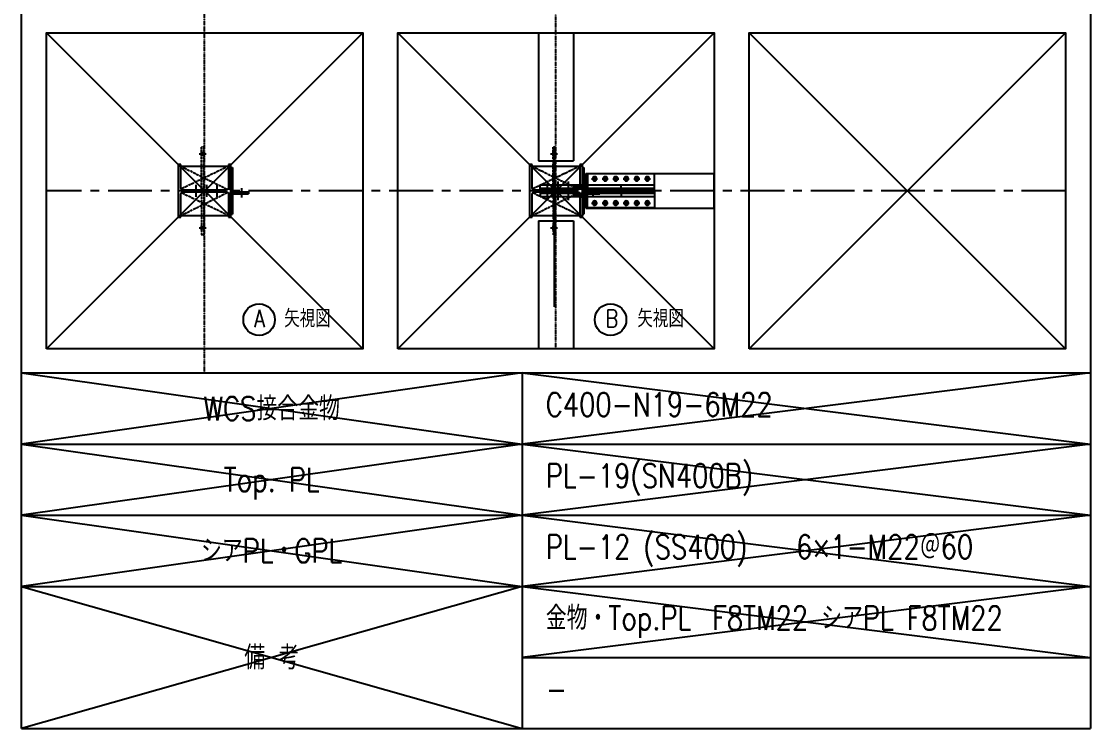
# Model space of a CAD drawing. Extents: x -668440 to 1010955, y -1678500 to 210463.
# Drawn here: x -587578 to -526717, y -1090693 to -1050424 of the extents above; entities that cross this region are included whole.
import ezdxf
from ezdxf.enums import TextEntityAlignment as Align

# ---------------------------------------------------------------- set-up
doc = ezdxf.new("R2010")
doc.units = 0
doc.header["$MEASUREMENT"] = 0
doc.linetypes.add('CENTER', pattern=[2, 1.25, -0.25, 0.25, -0.25])
doc.linetypes.add('HASEN_S', pattern=[2, 1.5, -0.5])
doc.layers.get('0').update_dxf_attribs({"color": 3, "linetype": 'CONTINUOUS'})
doc.layers.add('00_ADDL', color=253, linetype='CONTINUOUS', plot=False)
for name, color, linetype in [('00_詳細', 7, 'CONTINUOUS'), ('100', 5, 'CENTER'), ('_1-1_L-CL', 3, 'CONTINUOUS'), ('_1-3_L-CS', 1, 'CONTINUOUS'), ('_1-B_TXT1', 3, 'CONTINUOUS'), ('_1-C_INP1', 3, 'CONTINUOUS'), ('_4-7_CS-H', 4, 'HASEN_S'), ('BEAM_H-596x199x10x15x13', 7, 'CONTINUOUS'), ('BOLT', 4, 'CONTINUOUS'), ('C400-N19-6M22_u', 7, 'CONTINUOUS'), ('cfhole_d', 7, 'CONTINUOUS'), ('cfhole_u', 7, 'CONTINUOUS'), ('cfr_d', 7, 'CONTINUOUS'), ('cfr_u', 7, 'CONTINUOUS'), ('COL_H-300x300x10x15x13', 7, 'CONTINUOUS'), ('cwr_u', 7, 'CONTINUOUS'), ('SH400-12-6-0-M22@60(0.0)', 7, 'CONTINUOUS'), ('修正2022年4月20日', 2, 'CONTINUOUS')]:
    doc.layers.add(name, color=color, linetype=linetype)
doc.styles.add('S000', font='simplex.shx', dxfattribs={"width": 0.7, "bigfont": 'extfont2.shx'})
doc.styles.add('S020', font='simplex.shx', dxfattribs={"width": 0.8, "height": 100, "bigfont": 'extfont2.shx'})

# ---------------------------------------------------------------- blocks, each defined once
blk = doc.blocks.new('剛接合部C1Y')
for p, q in [((-225827.6965, -413694.07507), (-225827.6965, -402309.07507)), ((-224919.62063, -410492.4084), (-224649.62063, -410492.4084)), ((-222919.62063, -410492.4084), (-222649.62063, -410492.4084)), ((-224919.62063, -410772.4084), (-224649.62063, -410772.4084)), ((-222919.62063, -410772.4084), (-222649.62063, -410772.4084))]:
    blk.add_line(p, q)
at = {"linetype": 'CENTER', "ltscale": 10}
for p, q in [((-224919.62063, -410492.4084), (-224654.12063, -410623.9084)), ((-224649.62063, -410492.4084), (-224917.62063, -410621.4084)), ((-222919.62063, -410492.4084), (-222654.12063, -410623.9084)), ((-222649.62063, -410492.4084), (-222917.62063, -410621.4084)), ((-224919.62063, -410772.4084), (-224654.12063, -410640.9084)), ((-224649.62063, -410772.4084), (-224917.62063, -410643.4084)), ((-222919.62063, -410772.4084), (-222654.12063, -410640.9084)), ((-222649.62063, -410772.4084), (-222917.62063, -410643.4084))]:
    blk.add_line(p, q, dxfattribs=at)
at = {"layer": '00_ADDL'}
for p, q in [((-225684.62063, -409732.4084), (-223884.62063, -411532.4084)), ((-223884.62063, -409732.4084), (-225684.62063, -411532.4084)), ((-223684.62063, -409732.4084), (-221884.62063, -411532.4084)), ((-221884.62063, -409732.4084), (-223684.62063, -411532.4084)), ((-221684.62063, -409732.4084), (-219884.62063, -411532.4084)), ((-219884.62063, -409732.4084), (-221684.62063, -411532.4084)), ((-225827.6965, -411669.07507), (-222977.6965, -412074.07507)), ((-222977.6965, -411669.07507), (-225827.6965, -412074.07507)), ((-222977.6965, -411669.07507), (-219741.54476, -412074.07507)), ((-219741.54476, -411669.07507), (-222977.6965, -412074.07507)), ((-225827.6965, -412074.07507), (-222977.6965, -412479.07507)), ((-222977.6965, -412074.07507), (-225827.6965, -412479.07507)), ((-222977.6965, -412074.07507), (-219741.54476, -412479.07507)), ((-219741.54476, -412074.07507), (-222977.6965, -412479.07507)), ((-225827.6965, -412479.07507), (-222977.6965, -412884.07507)), ((-222977.6965, -412479.07507), (-225827.6965, -412884.07507)), ((-222977.6965, -412479.07507), (-219741.54476, -412884.07507)), ((-219741.54476, -412479.07507), (-222977.6965, -412884.07507)), ((-225827.6965, -412884.07507), (-222977.6965, -413694.07507)), ((-222977.6965, -412884.07507), (-225827.6965, -413694.07507)), ((-222977.6965, -412884.07507), (-219741.54476, -413289.07507)), ((-219741.54476, -412884.07507), (-222977.6965, -413289.07507))]:
    blk.add_line(p, q, dxfattribs=at)
at = {"layer": '00_ADDL', "transparency": 33554661}
for p, q in [((-222795.62063, -410381.4084), (-222795.62063, -411292.33656)), ((-224789.62063, -410421.4084), (-224801.62063, -410421.4084)), ((-222789.62063, -410421.4084), (-222801.62063, -410421.4084)), ((-224789.62063, -410843.4084), (-224801.62063, -410843.4084)), ((-222789.62063, -410843.4084), (-222801.62063, -410843.4084))]:
    blk.add_line(p, q, dxfattribs=at)
at = {"layer": '00_ADDL'}
for points in [[(-225684.62063, -411532.4084), (-225684.62063, -409732.4084), (-223884.62063, -409732.4084), (-223884.62063, -411532.4084)], [(-223684.62063, -411532.4084), (-223684.62063, -409732.4084), (-221884.62063, -409732.4084), (-221884.62063, -411532.4084)], [(-221684.62063, -411532.4084), (-221684.62063, -409732.4084), (-219884.62063, -409732.4084), (-219884.62063, -411532.4084)]]:
    blk.add_lwpolyline(points, close=True, dxfattribs=at)
at = {"layer": '00_詳細'}
for p, q in [((-222884.12063, -409732.4084), (-222884.12063, -410461.4084)), ((-222685.12063, -409732.4084), (-222685.12063, -410461.4084)), ((-222884.12063, -410461.4084), (-222685.12063, -410461.4084)), ((-222884.12063, -410803.4084), (-222884.12063, -411532.4084)), ((-222884.12063, -410803.4084), (-222685.12063, -410803.4084)), ((-222685.12063, -410803.4084), (-222685.12063, -411532.4084))]:
    blk.add_line(p, q, dxfattribs=at)
at = {"layer": '100'}
for p, q in [((-224784.62063, -411669.07507), (-224784.62063, -407799.07507)), ((-222784.62063, -411532.4084), (-222784.62063, -407799.07507))]:
    blk.add_line(p, q, dxfattribs=at)
at = {"layer": '100', "linetype": 'CENTER', "ltscale": 200}
blk.add_line((-219884.62063, -410632.4084), (-225684.62063, -410632.4084), dxfattribs=at)
at = {"layer": '_1-1_L-CL'}
for p, q in [((-219741.54476, -402309.07507), (-219741.54476, -413694.07507)), ((-222977.6965, -411669.07507), (-222977.6965, -413694.07507)), ((-225827.6965, -412074.07507), (-219741.54476, -412074.07507)), ((-225827.6965, -412479.07507), (-219741.54476, -412479.07507)), ((-225827.6965, -412884.07507), (-219741.54476, -412884.07507)), ((-222977.6965, -413289.07507), (-219741.54476, -413289.07507)), ((-225827.6965, -413694.07507), (-219741.54476, -413694.07507))]:
    blk.add_line(p, q, dxfattribs=at)
at = {"layer": '_1-3_L-CS', "ltscale": 10}
for centre in [(-224474.32904, -411366.05394), (-222474.32904, -411366.05394)]:
    blk.add_circle(centre, 90, dxfattribs=at)
at = {"layer": '_4-7_CS-H', "ltscale": 0.5}
for p, q in [((-224801.62063, -410381.4084), (-224789.62063, -410381.4084)), ((-224801.62063, -410627.4084), (-224801.62063, -410381.4084)), ((-224789.62063, -410627.4084), (-224789.62063, -410381.4084)), ((-222801.62063, -410381.4084), (-222789.62063, -410381.4084)), ((-222801.62063, -410627.4084), (-222801.62063, -410381.4084)), ((-222789.62063, -410627.4084), (-222789.62063, -410381.4084)), ((-224801.62063, -410637.4084), (-224801.62063, -410883.4084)), ((-224789.62063, -410637.4084), (-224789.62063, -410883.4084)), ((-222801.62063, -410637.4084), (-222801.62063, -410883.4084)), ((-222789.62063, -410637.4084), (-222789.62063, -410883.4084)), ((-224801.62063, -410883.4084), (-224789.62063, -410883.4084)), ((-222801.62063, -410883.4084), (-222789.62063, -410883.4084))]:
    blk.add_line(p, q, dxfattribs=at)
at = {"layer": '_4-7_CS-H', "ltscale": 0.5, "extrusion": (1, -2e-15, 0)}
for centre in [(-410421.4084, 0, -224801.62063), (-410421.4084, 0, -224789.62063), (-410421.4084, 0, -222801.62063), (-410421.4084, 0, -222789.62063)]:
    blk.add_circle(centre, 12, dxfattribs=at)
at = {"layer": '_4-7_CS-H', "ltscale": 0.5, "extrusion": (1, 2e-15, 0)}
for centre in [(-410843.4084, 0, -224801.62063), (-410843.4084, 0, -224789.62063), (-410843.4084, 0, -222801.62063), (-410843.4084, 0, -222789.62063)]:
    blk.add_circle(centre, 12, dxfattribs=at)
at = {"layer": 'BEAM_H-596x199x10x15x13'}
for p, q in [((-222614.62063, -410533.4084), (-221884.62063, -410533.4084)), ((-222614.62063, -410731.4084), (-222614.62063, -410533.4084)), ((-221884.62063, -410731.4084), (-221884.62063, -410533.4084)), ((-222614.62063, -410731.4084), (-221884.62063, -410731.4084))]:
    blk.add_line(p, q, dxfattribs=at)
at = {"layer": 'BOLT'}
for p, q in [((-224815.62063, -410421.4084, -40), (-224775.62063, -410421.4084, -40)), ((-222815.62063, -410421.4084, -40), (-222775.62063, -410421.4084, -40)), ((-222581.62063, -410563.4084), (-222547.62063, -410563.4084)), ((-222564.62063, -410580.4084), (-222564.62063, -410546.4084)), ((-222521.62063, -410563.4084), (-222487.62063, -410563.4084)), ((-222504.62063, -410580.4084), (-222504.62063, -410546.4084)), ((-222461.62063, -410563.4084), (-222427.62063, -410563.4084)), ((-222444.62063, -410580.4084), (-222444.62063, -410546.4084)), ((-222401.62063, -410563.4084), (-222367.62063, -410563.4084)), ((-222384.62063, -410580.4084), (-222384.62063, -410546.4084)), ((-222341.62063, -410563.4084), (-222307.62063, -410563.4084)), ((-222324.62063, -410580.4084), (-222324.62063, -410546.4084)), ((-222281.62063, -410563.4084), (-222247.62063, -410563.4084)), ((-222264.62063, -410580.4084), (-222264.62063, -410546.4084)), ((-224834.62063, -410598.4084), (-224834.62063, -410666.4084)), ((-224774.62063, -410598.4084), (-224774.62063, -410666.4084)), ((-224714.62063, -410598.4084), (-224714.62063, -410666.4084)), ((-224574.62063, -410617.4084), (-224574.62063, -410669.4084)), ((-222834.62063, -410579.4084), (-222834.62063, -410685.4084)), ((-222774.62063, -410579.4084), (-222774.62063, -410685.4084)), ((-222714.62063, -410579.4084), (-222714.62063, -410685.4084)), ((-222574.62063, -410617.4084), (-222574.62063, -410669.4084)), ((-222564.62063, -410718.4084), (-222564.62063, -410684.4084)), ((-222504.62063, -410718.4084), (-222504.62063, -410684.4084)), ((-222444.62063, -410718.4084), (-222444.62063, -410684.4084)), ((-222384.62063, -410718.4084), (-222384.62063, -410684.4084)), ((-222324.62063, -410718.4084), (-222324.62063, -410684.4084)), ((-222264.62063, -410718.4084), (-222264.62063, -410684.4084)), ((-222581.62063, -410701.4084), (-222547.62063, -410701.4084)), ((-222521.62063, -410701.4084), (-222487.62063, -410701.4084)), ((-222461.62063, -410701.4084), (-222427.62063, -410701.4084)), ((-222401.62063, -410701.4084), (-222367.62063, -410701.4084)), ((-222341.62063, -410701.4084), (-222307.62063, -410701.4084)), ((-222281.62063, -410701.4084), (-222247.62063, -410701.4084)), ((-224815.62063, -410843.4084, -40), (-224775.62063, -410843.4084, -40)), ((-222815.62063, -410843.4084, -40), (-222775.62063, -410843.4084, -40))]:
    blk.add_line(p, q, dxfattribs=at)
at = {"layer": 'C400-N19-6M22_u'}
for p, q in [((-222604.62063, -410535.4084), (-222604.62063, -410628.4084)), ((-222224.62063, -410535.4084), (-222604.62063, -410535.4084)), ((-222224.62063, -410628.4084), (-222224.62063, -410535.4084)), ((-222874.62063, -410618.4084), (-222874.62063, -410599.4084)), ((-222224.62063, -410599.4084), (-222874.62063, -410599.4084)), ((-222224.62063, -410618.4084), (-222874.62063, -410618.4084)), ((-222674.62063, -410618.4084), (-222674.62063, -410599.4084)), ((-222664.62063, -410618.4084), (-222664.62063, -410599.4084)), ((-222654.62063, -410618.4084), (-222654.62063, -410599.4084)), ((-222644.62063, -410618.4084), (-222644.62063, -410599.4084)), ((-222634.62063, -410618.4084), (-222634.62063, -410599.4084)), ((-222624.62063, -410618.4084), (-222624.62063, -410599.4084)), ((-222614.62063, -410618.4084), (-222614.62063, -410599.4084)), ((-222607.62063, -410618.4084), (-222607.62063, -410599.4084)), ((-222606.62063, -410618.4084), (-222606.62063, -410599.4084)), ((-222604.62063, -410628.4084), (-222224.62063, -410628.4084)), ((-222414.62063, -410618.4084), (-222414.62063, -410599.4084)), ((-222224.62063, -410646.4084), (-222874.62063, -410646.4084)), ((-222874.62063, -410646.4084), (-222874.62063, -410665.4084)), ((-222224.62063, -410665.4084), (-222874.62063, -410665.4084)), ((-222674.62063, -410646.4084), (-222674.62063, -410665.4084)), ((-222664.62063, -410646.4084), (-222664.62063, -410665.4084)), ((-222654.62063, -410646.4084), (-222654.62063, -410665.4084)), ((-222644.62063, -410646.4084), (-222644.62063, -410665.4084)), ((-222634.62063, -410646.4084), (-222634.62063, -410665.4084)), ((-222624.62063, -410646.4084), (-222624.62063, -410665.4084)), ((-222614.62063, -410646.4084), (-222614.62063, -410665.4084)), ((-222607.62063, -410646.4084), (-222607.62063, -410665.4084)), ((-222606.62063, -410646.4084), (-222606.62063, -410665.4084)), ((-222604.62063, -410729.4084), (-222604.62063, -410636.4084)), ((-222604.62063, -410636.4084), (-222224.62063, -410636.4084)), ((-222414.62063, -410646.4084), (-222414.62063, -410665.4084)), ((-222224.62063, -410636.4084), (-222224.62063, -410729.4084)), ((-222224.62063, -410729.4084), (-222604.62063, -410729.4084))]:
    blk.add_line(p, q, dxfattribs=at)
at = {"layer": 'C400-N19-6M22_u', "extrusion": (0, 0, -1)}
for centre in [(222564.62063, -410563.4084), (222504.62063, -410563.4084), (222444.62063, -410563.4084), (222384.62063, -410563.4084), (222324.62063, -410563.4084), (222264.62063, -410563.4084), (222564.62063, -410701.4084), (222504.62063, -410701.4084), (222444.62063, -410701.4084), (222384.62063, -410701.4084), (222324.62063, -410701.4084), (222264.62063, -410701.4084)]:
    blk.add_circle(centre, 12, dxfattribs=at)
at = {"layer": 'cfhole_d'}
for p, q in [((-224651.33491, -410620.4084), (-224634.62063, -410620.4084)), ((-224649.62063, -410598.4084), (-224634.62063, -410598.4084)), ((-224634.62063, -410598.4084), (-224634.62063, -410620.4084)), ((-222651.33491, -410620.4084), (-222634.62063, -410620.4084)), ((-222649.62063, -410598.4084), (-222634.62063, -410598.4084)), ((-222634.62063, -410598.4084), (-222634.62063, -410620.4084)), ((-224651.33491, -410644.4084), (-224634.62063, -410644.4084)), ((-224649.62063, -410666.4084), (-224634.62063, -410666.4084)), ((-224634.62063, -410644.4084), (-224634.62063, -410666.4084)), ((-222651.33491, -410644.4084), (-222634.62063, -410644.4084)), ((-222649.62063, -410666.4084), (-222634.62063, -410666.4084)), ((-222634.62063, -410644.4084), (-222634.62063, -410666.4084))]:
    blk.add_line(p, q, dxfattribs=at)
at = {"layer": 'cfhole_u'}
for p, q in [((-224651.33491, -410620.4084), (-224634.62063, -410620.4084)), ((-224649.62063, -410598.4084), (-224634.62063, -410598.4084)), ((-224634.62063, -410598.4084), (-224634.62063, -410620.4084)), ((-222651.33491, -410620.4084), (-222634.62063, -410620.4084)), ((-222649.62063, -410598.4084), (-222634.62063, -410598.4084)), ((-222634.62063, -410598.4084), (-222634.62063, -410620.4084)), ((-224651.33491, -410644.4084), (-224634.62063, -410644.4084)), ((-224649.62063, -410666.4084), (-224634.62063, -410666.4084)), ((-224634.62063, -410644.4084), (-224634.62063, -410666.4084)), ((-222651.33491, -410644.4084), (-222634.62063, -410644.4084)), ((-222649.62063, -410666.4084), (-222634.62063, -410666.4084)), ((-222634.62063, -410644.4084), (-222634.62063, -410666.4084))]:
    blk.add_line(p, q, dxfattribs=at)
at = {"layer": 'cfr_d'}
for p, q in [((-224634.62063, -410499.4084), (-224634.62063, -410765.4084)), ((-224634.62063, -410499.4084), (-224625.62063, -410499.4084)), ((-224625.62063, -410499.4084), (-224625.62063, -410765.4084)), ((-222634.62063, -410499.4084), (-222634.62063, -410765.4084)), ((-222634.62063, -410499.4084), (-222625.62063, -410499.4084)), ((-222625.62063, -410499.4084), (-222625.62063, -410765.4084)), ((-224634.62063, -410591.4084), (-224625.62063, -410591.4084)), ((-224634.62063, -410627.4084), (-224625.62063, -410627.4084)), ((-222634.62063, -410591.4084), (-222625.62063, -410591.4084)), ((-222634.62063, -410627.4084), (-222625.62063, -410627.4084)), ((-224634.62063, -410637.4084), (-224625.62063, -410637.4084)), ((-224634.62063, -410673.4084), (-224625.62063, -410673.4084)), ((-222634.62063, -410637.4084), (-222625.62063, -410637.4084)), ((-222634.62063, -410673.4084), (-222625.62063, -410673.4084)), ((-224634.62063, -410765.4084), (-224625.62063, -410765.4084)), ((-222634.62063, -410765.4084), (-222625.62063, -410765.4084))]:
    blk.add_line(p, q, dxfattribs=at)
at = {"layer": 'cfr_u'}
for p, q in [((-224634.62063, -410499.4084), (-224634.62063, -410765.4084)), ((-224634.62063, -410499.4084), (-224625.62063, -410499.4084)), ((-224625.62063, -410499.4084), (-224625.62063, -410765.4084)), ((-222634.62063, -410499.4084), (-222634.62063, -410765.4084)), ((-222634.62063, -410499.4084), (-222625.62063, -410499.4084)), ((-222625.62063, -410499.4084), (-222625.62063, -410765.4084)), ((-224634.62063, -410591.4084), (-224625.62063, -410591.4084)), ((-224634.62063, -410627.4084), (-224625.62063, -410627.4084)), ((-222634.62063, -410591.4084), (-222625.62063, -410591.4084)), ((-222634.62063, -410627.4084), (-222625.62063, -410627.4084)), ((-224634.62063, -410637.4084), (-224625.62063, -410637.4084)), ((-224634.62063, -410673.4084), (-224625.62063, -410673.4084)), ((-222634.62063, -410637.4084), (-222625.62063, -410637.4084)), ((-222634.62063, -410673.4084), (-222625.62063, -410673.4084)), ((-224634.62063, -410765.4084), (-224625.62063, -410765.4084)), ((-222634.62063, -410765.4084), (-222625.62063, -410765.4084))]:
    blk.add_line(p, q, dxfattribs=at)
at = {"layer": 'COL_H-300x300x10x15x13'}
for p, q in [((-224919.62063, -410482.4084), (-224934.62063, -410482.4084)), ((-224934.62063, -410482.4084), (-224934.62063, -410782.4084)), ((-224919.62063, -410614.4084), (-224919.62063, -410482.4084)), ((-224634.62063, -410482.4084), (-224649.62063, -410482.4084)), ((-224649.62063, -410482.4084), (-224649.62063, -410614.4084)), ((-224634.62063, -410782.4084), (-224634.62063, -410482.4084)), ((-222919.62063, -410482.4084), (-222934.62063, -410482.4084)), ((-222934.62063, -410482.4084), (-222934.62063, -410782.4084)), ((-222919.62063, -410614.4084), (-222919.62063, -410482.4084)), ((-222634.62063, -410482.4084), (-222649.62063, -410482.4084)), ((-222649.62063, -410482.4084), (-222649.62063, -410614.4084)), ((-222634.62063, -410782.4084), (-222634.62063, -410482.4084)), ((-224917.62063, -410621.4084), (-224919.62063, -410614.4084)), ((-224912.62063, -410626.4084), (-224917.62063, -410621.4084)), ((-224906.62063, -410627.4084), (-224912.62063, -410626.4084)), ((-224662.62063, -410627.4084), (-224906.62063, -410627.4084)), ((-224656.62063, -410626.4084), (-224662.62063, -410627.4084)), ((-224651.62063, -410621.4084), (-224656.62063, -410626.4084)), ((-224649.62063, -410614.4084), (-224651.62063, -410621.4084)), ((-222917.62063, -410621.4084), (-222919.62063, -410614.4084)), ((-222912.62063, -410626.4084), (-222917.62063, -410621.4084)), ((-222906.62063, -410627.4084), (-222912.62063, -410626.4084)), ((-222662.62063, -410627.4084), (-222906.62063, -410627.4084)), ((-222656.62063, -410626.4084), (-222662.62063, -410627.4084)), ((-222651.62063, -410621.4084), (-222656.62063, -410626.4084)), ((-222649.62063, -410614.4084), (-222651.62063, -410621.4084)), ((-224919.62063, -410650.4084), (-224917.62063, -410643.4084)), ((-224919.62063, -410782.4084), (-224919.62063, -410650.4084)), ((-224917.62063, -410643.4084), (-224912.62063, -410638.4084)), ((-224912.62063, -410638.4084), (-224906.62063, -410637.4084)), ((-224906.62063, -410637.4084), (-224662.62063, -410637.4084)), ((-224662.62063, -410637.4084), (-224656.62063, -410638.4084)), ((-224656.62063, -410638.4084), (-224651.62063, -410643.4084)), ((-224651.62063, -410643.4084), (-224649.62063, -410650.4084)), ((-224649.62063, -410650.4084), (-224649.62063, -410782.4084)), ((-222919.62063, -410650.4084), (-222917.62063, -410643.4084)), ((-222919.62063, -410782.4084), (-222919.62063, -410650.4084)), ((-222917.62063, -410643.4084), (-222912.62063, -410638.4084)), ((-222912.62063, -410638.4084), (-222906.62063, -410637.4084)), ((-222906.62063, -410637.4084), (-222662.62063, -410637.4084)), ((-222662.62063, -410637.4084), (-222656.62063, -410638.4084)), ((-222656.62063, -410638.4084), (-222651.62063, -410643.4084)), ((-222651.62063, -410643.4084), (-222649.62063, -410650.4084)), ((-222649.62063, -410650.4084), (-222649.62063, -410782.4084)), ((-224934.62063, -410782.4084), (-224919.62063, -410782.4084)), ((-224649.62063, -410782.4084), (-224634.62063, -410782.4084)), ((-222934.62063, -410782.4084), (-222919.62063, -410782.4084)), ((-222649.62063, -410782.4084), (-222634.62063, -410782.4084))]:
    blk.add_line(p, q, dxfattribs=at)
at = {"layer": 'cwr_u'}
for p, q in [((-222674.62063, -410618.4084), (-222874.62063, -410618.4084)), ((-222874.62063, -410627.4084), (-222874.62063, -410618.4084)), ((-222674.62063, -410627.4084), (-222874.62063, -410627.4084)), ((-222674.62063, -410627.4084), (-222674.62063, -410618.4084)), ((-222674.62063, -410637.4084), (-222874.62063, -410637.4084)), ((-222874.62063, -410637.4084), (-222874.62063, -410646.4084)), ((-222674.62063, -410646.4084), (-222874.62063, -410646.4084)), ((-222674.62063, -410637.4084), (-222674.62063, -410646.4084))]:
    blk.add_line(p, q, dxfattribs=at)
at = {"layer": 'SH400-12-6-0-M22@60(0.0)'}
for p, q in [((-224634.62063, -410637.4084), (-224634.62063, -410649.4084)), ((-224625.62063, -410637.4084), (-224534.62063, -410637.4084)), ((-224625.62063, -410649.4084), (-224534.62063, -410649.4084)), ((-224534.62063, -410637.4084), (-224534.62063, -410649.4084)), ((-222634.62063, -410637.4084), (-222634.62063, -410649.4084)), ((-222634.62063, -410637.4084), (-222534.62063, -410637.4084)), ((-222634.62063, -410649.4084), (-222534.62063, -410649.4084)), ((-222534.62063, -410637.4084), (-222534.62063, -410649.4084))]:
    blk.add_line(p, q, dxfattribs=at)
at = {"layer": '修正2022年4月20日'}
blk.add_line((-225827.6965, -411669.07507), (-219741.54476, -411669.07507), dxfattribs=at)
at = {"layer": '_1-1_L-CL', "style": 'S020', "width": 0.8}
blk.add_text('備 考', height=135, dxfattribs=at).set_placement((-224402.6965, -413289.07507), align=Align.MIDDLE_CENTER)
blk.add_text('-', height=135, dxfattribs=at).set_placement((-222842.6965, -413469.07507), align=Align.MIDDLE_LEFT)
at = {"layer": '_1-3_L-CS', "ltscale": 10, "style": 'S000', "width": 0.8}
for s, p in [('A  矢視図', (-224502.77806, -411408.92422)), ('B  矢視図', (-222502.77806, -411408.92422))]:
    blk.add_text(s, height=100, rotation=359.99999997, dxfattribs=at).set_placement(p)
at = {"layer": '_1-B_TXT1', "style": 'S020', "width": 0.8}
for s, p in [('WCS接合金物', (-224402.6965, -411871.57507)), ('Top. PL', (-224402.6965, -412276.57507)), ('シアPL・GPL', (-224402.6965, -412681.57507))]:
    blk.add_text(s, height=135, dxfattribs=at).set_placement(p, align=Align.MIDDLE_CENTER)
at = {"layer": '_1-C_INP1', "style": 'S020', "width": 0.8}
for s, p in [('C400-N19-6M22', (-222842.6965, -411849.07507)), ('PL-19(SN400B)', (-222842.6965, -412254.07507)), ('PL-12 (SS400)', (-222842.6965, -412659.07507)), ('6×1-M22＠60', (-221417.6965, -412659.07507)), ('金物・Top.PL\u3000F8TM22 シアPL F8TM22', (-222842.6965, -413064.07507))]:
    blk.add_text(s, height=135, dxfattribs=at).set_placement(p, align=Align.MIDDLE_LEFT)

msp = doc.modelspace()

# ---------------------------------------------------------------- block references
at = {"xscale": 10, "yscale": 10, "zscale": 10}
msp.add_blockref('剛接合部C1Y', (1670698.6842, 3046247.35843, 5600), dxfattribs=at)

doc.saveas('drawing.dxf')
